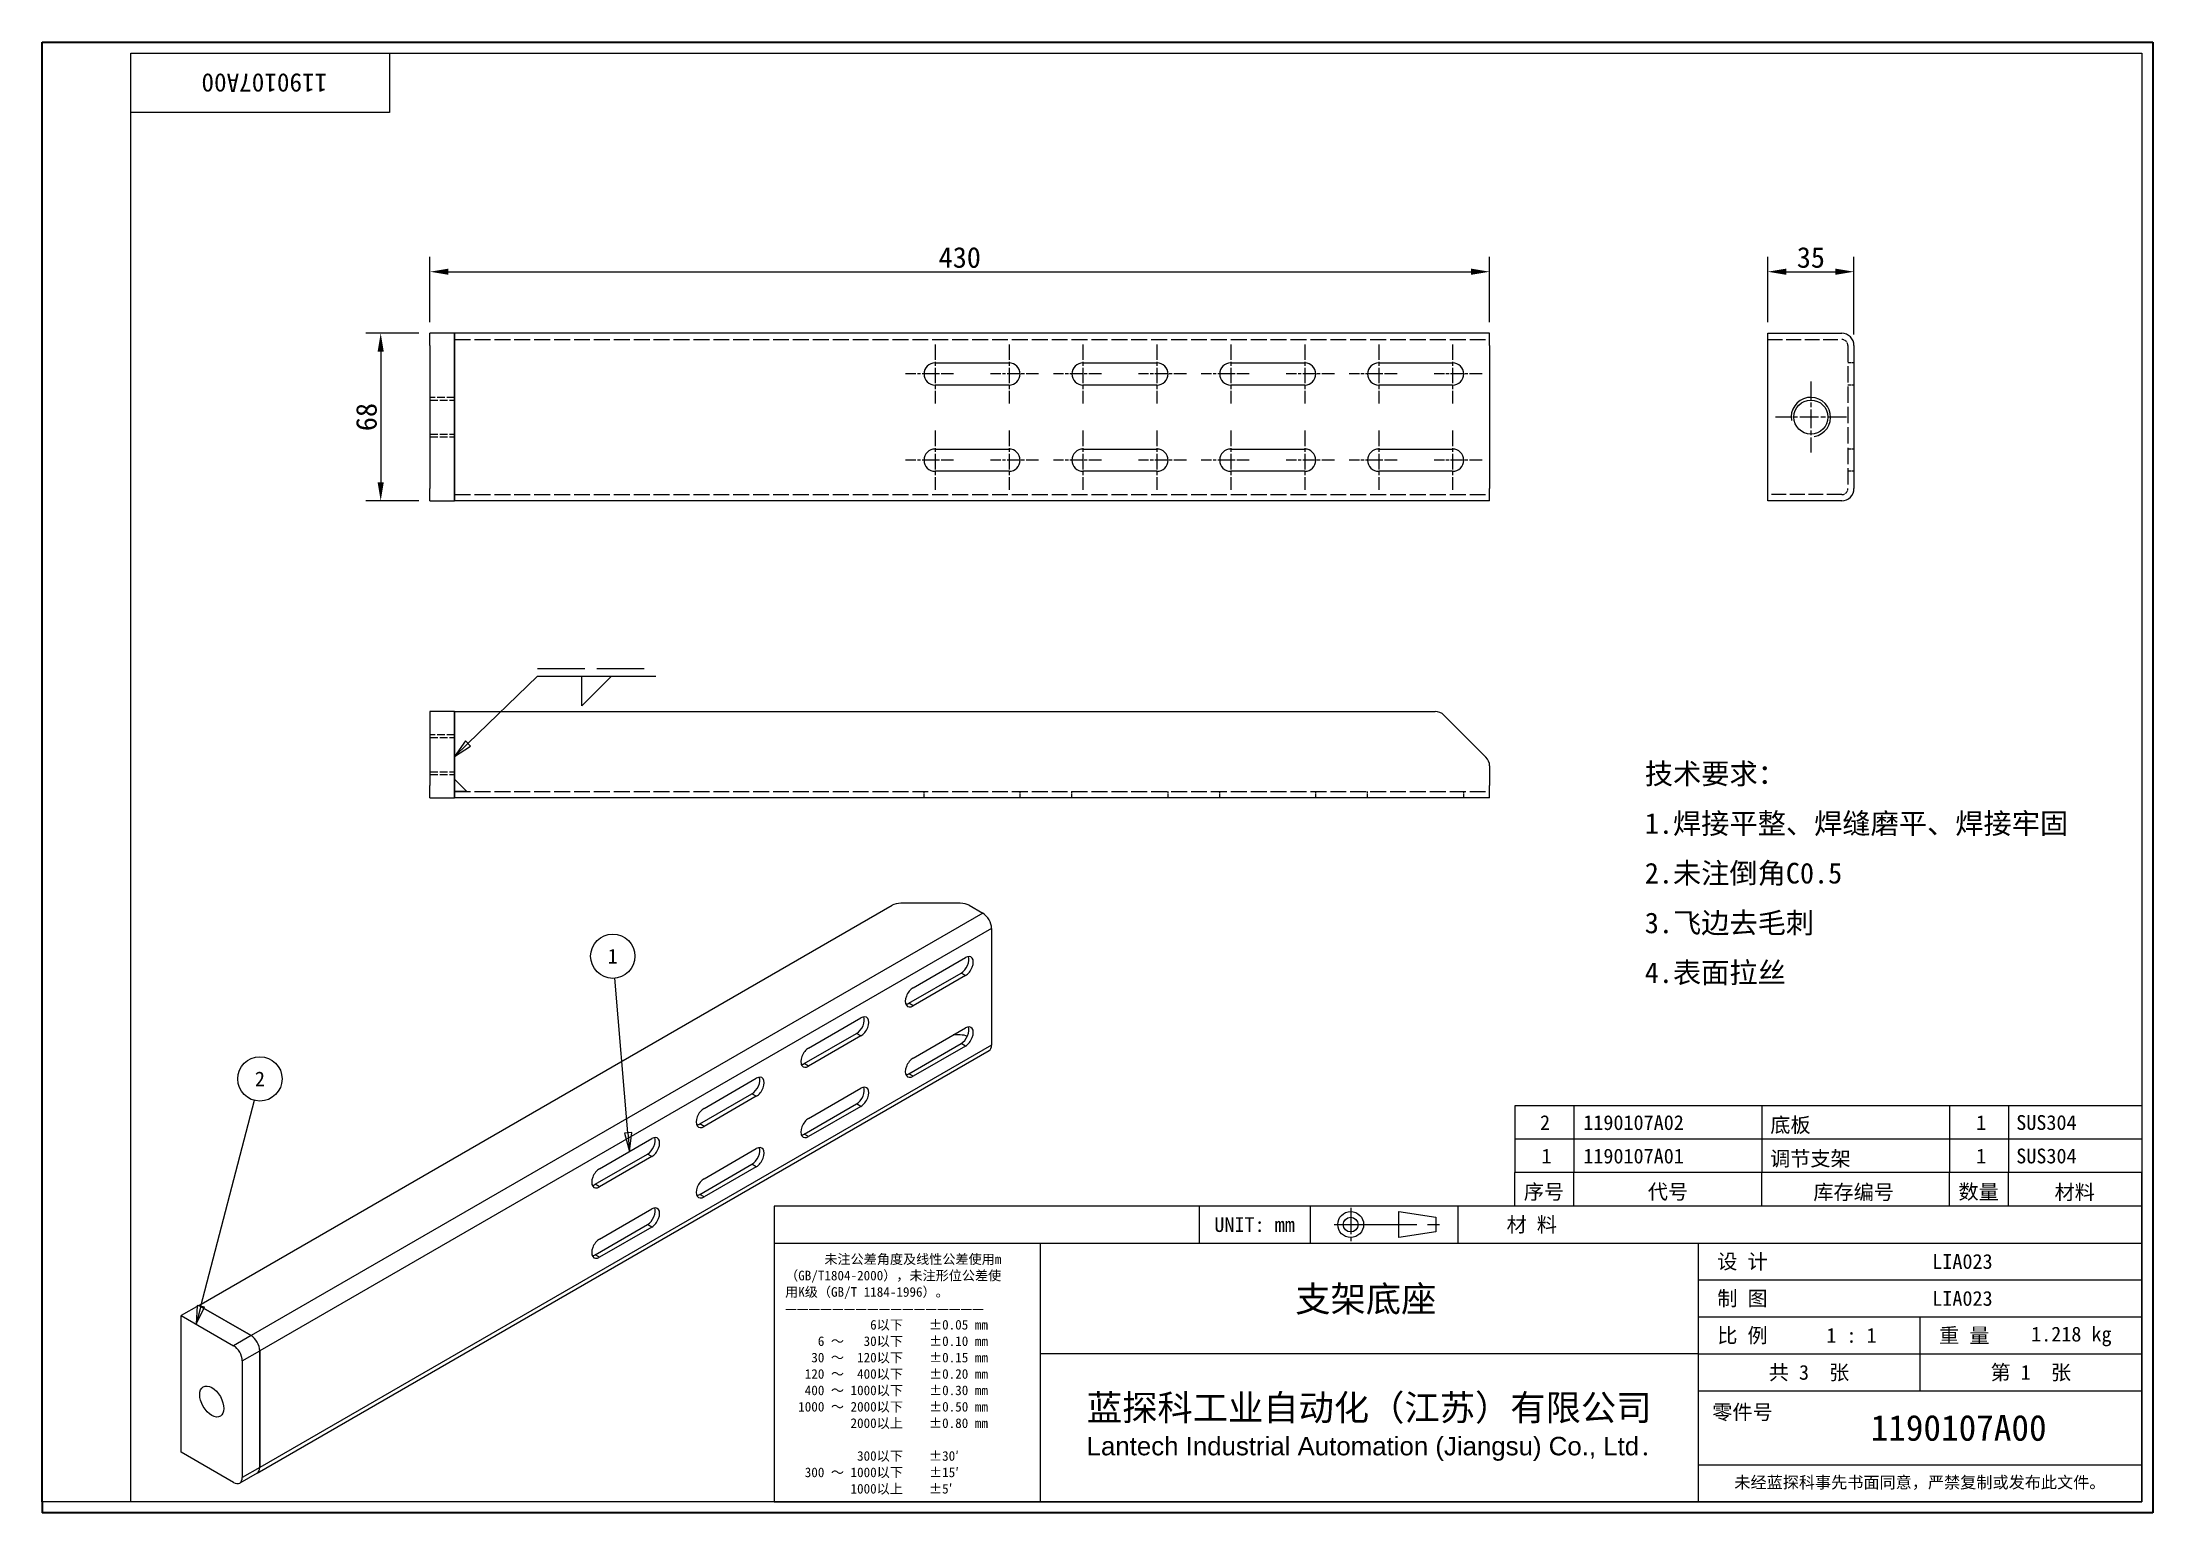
# Model space of a CAD drawing. Header units: millimetres. Extents: x 18 to 875, y 16 to 614.
import ezdxf
from ezdxf.enums import TextEntityAlignment as Align

# ---------------------------------------------------------------- set-up
doc = ezdxf.new("R2010")
doc.units = ezdxf.units.MM
doc.header["$LTSCALE"] = 3
doc.linetypes.add('CHAIN', pattern=[0.3543, 0.2362, -0.0295, 0.0591, -0.0295])
doc.linetypes.add('DASHED', pattern=[0.2067, 0.1654, -0.0413])
for name, color, linetype, lineweight in [('1', 7, 'Continuous', 18), ('可见 (ISO)', 7, 'Continuous', 25), ('可见窄的 (ISO)', 7, 'Continuous', 18), ('图框 (ISO)', 7, 'Continuous', 35), ('标题 (ISO)', 7, 'Continuous', 25)]:
    doc.layers.add(name, color=color, linetype=linetype, lineweight=lineweight)
for name, color, linetype, lineweight, true_color in [('中心标记 (ISO)', 1, 'CHAIN', 18, 0xff0000), ('尺寸 (ISO)', 7, 'Continuous', 18, 0x008000), ('符号 (ISO)', 7, 'Continuous', 18, 0x008000), ('隐藏 (ISO)', 5, 'DASHED', 18, 0x0000ff)]:
    doc.layers.add(name, color=color, linetype=linetype, lineweight=lineweight, true_color=true_color)
doc.styles.add('文本样式164', font='SimSun.ttf')
doc.styles.add('文本样式165', font='SimSun.ttf')
doc.styles.add('文本样式74', font='SimSun.ttf')
doc.styles.add('最新国标', font='simfang.ttf')
doc.styles.add('注释文本 (ISO)', font='simfang.ttf')
doc.dimstyles.new('默认 (GB)', dxfattribs={"dimscale": 3, "dimtxt": 2.8, "dimasz": 2.5, "dimexe": 2, "dimexo": 1.5, "dimgap": 0.5, "dimtad": 1, "dimtoh": 1, "dimdsep": 46, "dimtxsty": '最新国标', "dimcen": 0.09, "dimdle": 10, "dimclrd": 256, "dimclre": 256, "dimclrt": 256, "dimazin": 2, "dimtfac": 0.535714, "dimtdec": 3, "dimtmove": 0, "dimatfit": 3, "dimfxl": 0, "dimtolj": 1, "dimlwd": -1, "dimlwe": -1, "dimarcsym": 0})

# ---------------------------------------------------------------- blocks, each defined once
blk = doc.blocks.new('图框 最新国标')
at = {"layer": '图框 (ISO)'}
for p, q in [((6, 7), (6, 204.5)), ((6, 204.5), (291.5, 204.5)), ((291.5, 204.5), (291.5, 5.5)), ((6, 7), (6, 5.5)), ((6, 7), (6, 5.5)), ((291.5, 5.5), (6, 5.5))]:
    blk.add_line(p, q, dxfattribs=at)
at = {"layer": '图框 (ISO)', "color": 7, "linetype": 'Continuous', "lineweight": 25}
for p, q in [((18, 203), (290, 203)), ((18, 7), (18, 203)), ((18, 203), (290, 203)), ((53, 203), (53, 195)), ((290, 203), (290, 7)), ((290, 203), (290, 7)), ((53, 195), (18, 195)), ((290, 7), (6, 7)), ((290, 7), (18, 7))]:
    blk.add_line(p, q, dxfattribs=at)
at = {"layer": '图框 (ISO)', "style": '文本样式74'}
blk.add_attdef('零件代号_001', (44.55, 200.25), '', height=2.5, rotation=180, dxfattribs=at)
blk = doc.blocks.new('标题栏 最新国标')
at = {"layer": '标题 (ISO)'}
for p, q in [((381.98, -183.84), (196.98, -183.84)), ((196.98, -183.84), (196.98, -223.84)), ((254.48, -183.84), (254.48, -188.84)), ((269.48, -183.84), (269.48, -188.84)), ((281.48, -188.09), (281.48, -184.59)), ((281.48, -184.59), (286.48, -185.34)), ((286.48, -185.34), (286.48, -187.34)), ((289.48, -183.84), (289.48, -188.84)), ((381.98, -223.84), (381.98, -183.84)), ((383.48, -183.84), (383.48, -225.34)), ((286.48, -187.34), (281.48, -188.09)), ((196.98, -188.84), (381.98, -188.84)), ((232.98, -188.84), (232.98, -223.84)), ((321.98, -188.84), (321.98, -223.84)), ((321.98, -193.84), (381.98, -193.84)), ((321.98, -198.84), (381.98, -198.84)), ((351.98, -198.84), (351.98, -208.84)), ((321.98, -203.84), (232.98, -203.84)), ((321.98, -203.84), (381.98, -203.84)), ((321.98, -208.84), (381.98, -208.84)), ((321.98, -218.84), (381.98, -218.84)), ((196.98, -223.84), (381.98, -223.84)), ((383.48, -225.34), (196.98, -225.34))]:
    blk.add_line(p, q, dxfattribs=at)
at = {"layer": '标题 (ISO)', "linetype": 'CHAIN', "ltscale": 5.000333}
blk.add_line((274.98, -184.09), (274.98, -188.59), dxfattribs=at)
at = {"layer": '标题 (ISO)', "linetype": 'CHAIN', "ltscale": 15.834605}
blk.add_line((272.73, -186.34), (286.98, -186.34), dxfattribs=at)
at = {"layer": '标题 (ISO)'}
for radius in [1.75, 1]:
    blk.add_circle((274.98, -186.34), radius, dxfattribs=at)
at = {"layer": '1', "style": '文本样式164'}
for s, p in [('UNIT: mm', (261.98, -186.34)), ('材 料', (299.48, -186.34)), ('设 计', (327.98, -191.34)), ('制 图', (327.98, -196.34)), ('比 例', (327.98, -201.34)), ('重 量', (357.98, -201.34)), ('共 3  张', (336.98, -206.34)), ('第 1  张', (366.98, -206.34))]:
    blk.add_text(s, height=2, dxfattribs=at).set_placement(p, align=Align.MIDDLE_CENTER)
at = {"layer": '标题 (ISO)', "style": '注释文本 (ISO)'}
for s, insert, char_height, attachment_point, line_spacing_factor in [('\\fSimSun|b0|i0;{\\H1.3000;      未注公差角度及线性公差使用m\\P}\\fSimSun|b0|i0;{\\H1.3000;（GB/T1804-2000），未注形位公差使\\P}\\fSimSun|b0|i0;{\\H1.3000;用K级（GB/T 1184-1996）。\\P}\\fSimSun|b0|i0;{\\H1.3000;—————————————————\\P}\\fSimSun|b0|i0;{\\H1.3000;             6以下    ±0.05 mm\\P}\\fSimSun|b0|i0;{\\H1.3000;     6 ～   30以下    ±0.10 mm\\P}\\fSimSun|b0|i0;{\\H1.3000;    30 ～  120以下    ±0.15 mm\\P}\\fSimSun|b0|i0;{\\H1.3000;   120 ～  400以下    ±0.20 mm\\P}\\fSimSun|b0|i0;{\\H1.3000;   400 ～ 1000以下    ±0.30 mm\\P}\\fSimSun|b0|i0;{\\H1.3000;  1000 ～ 2000以下    ±0.50 mm\\P}\\fSimSun|b0|i0;{\\H1.3000;          2000以上    ±0.80 mm\\P}\\fSimSun|b0|i0;{\\H1.3000;\\P}\\fSimSun|b0|i0;{\\H1.3000;           300以下    ±30′\\P}\\fSimSun|b0|i0;{\\H1.3000;   300 ～ 1000以下    ±15′\\P}\\fSimSun|b0|i0;{\\H1.3000;          1000以上    ±5′}', (198.48, -206.63), 1.3, 4, 1.023913), ('{\\fMicrosoft YaHei|b0|i0|c134|p34;\\H1.75x;蓝探科工业自动化（江苏）有限公司\\P\\fArial|b0|i0|c0|p34;\\H0.71429x;Lantech Industrial Automation (Jiangsu) Co., Ltd\\fFangSong|b0|i0|c134|p49;.\\H1.15195x; }', (277.48, -213.84), 2, 5, 0.978695)]:
    blk.add_mtext(s, dxfattribs=dict(at, insert=insert, char_height=char_height, attachment_point=attachment_point, line_spacing_factor=line_spacing_factor))
at = {"layer": '标题 (ISO)', "attachment_point": 5, "style": '注释文本 (ISO)'}
for s, insert, char_height in [('\\fFangSong|b0|i0;零件号', (327.98, -211.84), 2), ('\\fSimSun|b0|i0;{\\H1.6000;未经蓝探科事先书面同意，严禁复制或发布此文件。}', (351.98, -221.34), 1.6)]:
    blk.add_mtext(s, dxfattribs=dict(at, insert=insert, char_height=char_height))
at = {"layer": '标题 (ISO)', "style": '注释文本 (ISO)'}
blk.add_attdef('材料', text='', height=2, dxfattribs=at).set_placement((324.48, -186.34), align=Align.MIDDLE_CENTER)
at = {"layer": '标题 (ISO)'}
for tag, p, height, style in [('设计人_001', (353.65, -192.33), 2, '注释文本 (ISO)'), ('库存编号_001', (267.48, -198.15), 3.5, '文本样式165'), ('设计人_001', (353.65, -197.33), 2, '注释文本 (ISO)'), ('视图比例_001', (339.32, -202.33), 2, '注释文本 (ISO)'), ('质量\\P3;_001', (367.02, -202.16), 2, '注释文本 (ISO)'), ('零件代号_001', (345.31, -215.59), 3.5, '文本样式165')]:
    blk.add_attdef(tag, p, '', height=height, dxfattribs=dict(at, style=style))
blk = doc.blocks.new('*D5')
at = {"layer": 'Defpoints', "color": 0, "transparency": 16777216}
for p in [(605.36, 520.32), (175.36, 495.32), (605.36, 495.32)]:
    blk.add_point(p, dxfattribs=at)
at = {"layer": '尺寸 (ISO)', "color": 116, "true_color": 0x00803f, "transparency": 16777216}
for p, q in [((175.36, 499.82), (175.36, 526.32)), ((605.36, 499.82), (605.36, 526.32)), ((182.86, 520.32), (597.86, 520.32))]:
    blk.add_line(p, q, dxfattribs=at)
for points in [[(182.86, 521.57), (182.86, 519.07), (175.36, 520.32)], [(597.86, 521.57), (597.86, 519.07), (605.36, 520.32)]]:
    blk.add_solid(points, dxfattribs=at)
at = {"layer": '尺寸 (ISO)', "transparency": 16777216, "insert": (390.36, 526.07), "char_height": 8.4, "attachment_point": 5, "style": '最新国标'}
blk.add_mtext('\\A1;430', dxfattribs=at)
blk = doc.blocks.new('*D6')
at = {"layer": 'Defpoints', "color": 0, "transparency": 16777216}
for p in [(753.24, 520.32), (718.24, 495.32), (753.24, 490.32)]:
    blk.add_point(p, dxfattribs=at)
at = {"layer": '尺寸 (ISO)', "color": 116, "true_color": 0x00803f, "transparency": 16777216}
for p, q in [((718.24, 499.82), (718.24, 526.32)), ((753.24, 494.82), (753.24, 526.32)), ((725.74, 520.32), (745.74, 520.32))]:
    blk.add_line(p, q, dxfattribs=at)
for points in [[(725.74, 521.57), (725.74, 519.07), (718.24, 520.32)], [(745.74, 521.57), (745.74, 519.07), (753.24, 520.32)]]:
    blk.add_solid(points, dxfattribs=at)
at = {"layer": '尺寸 (ISO)', "transparency": 16777216, "insert": (735.74, 526.07), "char_height": 8.4, "attachment_point": 5, "style": '最新国标'}
blk.add_mtext('\\A1;35', dxfattribs=at)
blk = doc.blocks.new('*D7')
at = {"layer": 'Defpoints', "color": 0, "transparency": 16777216}
for p in [(175.36, 495.32), (155.36, 427.32), (175.36, 427.32)]:
    blk.add_point(p, dxfattribs=at)
at = {"layer": '尺寸 (ISO)', "color": 116, "true_color": 0x00803f, "transparency": 16777216}
for p, q in [((170.86, 495.32), (149.36, 495.32)), ((155.36, 487.82), (155.36, 434.82)), ((170.86, 427.32), (149.36, 427.32))]:
    blk.add_line(p, q, dxfattribs=at)
for points in [[(154.11, 487.82), (156.61, 487.82), (155.36, 495.32)], [(154.11, 434.82), (156.61, 434.82), (155.36, 427.32)]]:
    blk.add_solid(points, dxfattribs=at)
at = {"layer": '尺寸 (ISO)', "transparency": 16777216, "insert": (149.61, 461.32), "char_height": 8.4, "attachment_point": 5, "rotation": 90, "style": '最新国标'}
blk.add_mtext('\\A1;68', dxfattribs=at)
blk = doc.blocks.new('明细栏')
at = {"layer": '符号 (ISO)'}
for p, q in [((290, 60.58), (205.2, 60.58)), ((205.2, 60.58), (205.2, 51.53)), ((213.2, 60.58), (213.2, 51.53)), ((238.6, 60.58), (238.6, 51.53)), ((264, 60.58), (264, 51.53)), ((272, 60.58), (272, 51.53)), ((290, 60.58), (290, 51.53)), ((290, 56.05), (205.2, 56.05)), ((290, 51.53), (205.2, 51.53)), ((205.2, 47), (205.2, 51.53)), ((213.2, 47), (213.2, 51.53)), ((238.6, 47), (238.6, 51.53)), ((264, 47), (264, 51.53)), ((272, 47), (272, 51.53)), ((290, 47), (290, 51.53)), ((290, 47), (205.2, 47))]:
    blk.add_line(p, q, dxfattribs=at)
at = {"layer": '符号 (ISO)', "char_height": 2, "attachment_point": 7, "style": '注释文本 (ISO)'}
for s, insert in [('2', (208.61, 57.3)), ('1190107A02', (214.46, 57.27)), ('底板', (239.76, 56.75)), ('1', (267.61, 57.3)), ('SUS304', (273.03, 57.28)), ('1', (208.81, 52.77)), ('1190107A01', (214.46, 52.74)), ('调节支架', (239.72, 52.21)), ('1', (267.61, 52.77)), ('SUS304', (273.03, 52.75)), ('序号', (206.42, 47.71)), ('代号', (223.19, 47.73)), ('库存编号', (245.58, 47.66)), ('数量', (265.21, 47.72)), ('材料', (278.21, 47.68))]:
    blk.add_mtext(s, dxfattribs=dict(at, insert=insert))
blk = doc.blocks.new('焊接符号标识符1')
at = {"layer": '符号 (ISO)'}
for p, q in [((63.58, 109.58), (73.01, 118.71)), ((73.01, 118.71), (89.01, 118.71)), ((79.01, 118.71), (83.01, 118.71)), ((83.01, 118.71), (79.01, 114.71)), ((79.01, 114.71), (79.01, 118.71)), ((61.79, 112.84), (61.79, 103.92)), ((63.24, 109.94), (61.79, 107.84)), ((63.58, 109.58), (61.79, 107.84)), ((61.79, 107.84), (63.93, 109.22)), ((63.93, 109.22), (63.24, 109.94))]:
    blk.add_line(p, q, dxfattribs=at)
at = {"layer": '符号 (ISO)', "linetype": 'DASHED', "ltscale": 12.901145}
blk.add_line((73.01, 119.76), (89.01, 119.76), dxfattribs=at)
at = {"layer": '符号 (ISO)', "flags": 128}
blk.add_lwpolyline([(63.24, 109.94), (61.79, 107.84), (63.93, 109.22), (63.24, 109.94)], dxfattribs=at)
at = {"layer": '符号 (ISO)'}
blk.add_solid([(63.24, 109.94), (61.79, 107.84), (63.93, 109.22), (63.24, 109.94)], dxfattribs=at)
blk = doc.blocks.new('引出序号1')
at = {"layer": '符号 (ISO)'}
for p, q in [((85.24, 56.9), (83.44, 77.84)), ((85.74, 56.94), (84.75, 56.86)), ((84.75, 56.86), (85.46, 54.41)), ((85.24, 56.9), (85.46, 54.41)), ((85.46, 54.41), (85.74, 56.94))]:
    blk.add_line(p, q, dxfattribs=at)
at = {"layer": '符号 (ISO)', "flags": 128}
blk.add_lwpolyline([(84.75, 56.86), (85.46, 54.41), (85.74, 56.94), (84.75, 56.86)], dxfattribs=at)
at = {"layer": '符号 (ISO)'}
blk.add_circle((83.18, 80.82), 3, dxfattribs=at)
blk.add_solid([(84.75, 56.86), (85.46, 54.41), (85.74, 56.94), (84.75, 56.86)], dxfattribs=at)
at = {"layer": '符号 (ISO)', "insert": (83.18, 80.82), "char_height": 2, "attachment_point": 5, "style": '注释文本 (ISO)'}
blk.add_mtext('1', dxfattribs=at)
blk = doc.blocks.new('引出序号2')
at = {"layer": '符号 (ISO)'}
for p, q in [((27.46, 33.45), (34.7, 61.32)), ((26.98, 33.57), (26.83, 31.03)), ((27.46, 33.45), (26.83, 31.03)), ((26.83, 31.03), (27.95, 33.32)), ((27.95, 33.32), (26.98, 33.57))]:
    blk.add_line(p, q, dxfattribs=at)
at = {"layer": '符号 (ISO)', "flags": 128}
blk.add_lwpolyline([(26.98, 33.57), (26.83, 31.03), (27.95, 33.32), (26.98, 33.57)], dxfattribs=at)
at = {"layer": '符号 (ISO)'}
blk.add_circle((35.45, 64.21), 3, dxfattribs=at)
blk.add_solid([(26.98, 33.57), (26.83, 31.03), (27.95, 33.32), (26.98, 33.57)], dxfattribs=at)
at = {"layer": '符号 (ISO)', "insert": (35.45, 64.21), "char_height": 2, "attachment_point": 5, "style": '注释文本 (ISO)'}
blk.add_mtext('2', dxfattribs=at)
blk = doc.blocks.new('末端处理方式1')
at = {"layer": '符号 (ISO)'}
for p, q in [((61.79, 103.09), (61.79, 104.76)), ((61.79, 104.76), (63.45, 103.09)), ((63.45, 103.09), (61.79, 103.09))]:
    blk.add_line(p, q, dxfattribs=at)
at = {"layer": '符号 (ISO)', "flags": 128}
blk.add_lwpolyline([(61.79, 103.09), (63.45, 103.09), (61.79, 104.76), (61.79, 103.09)], dxfattribs=at)
at = {"layer": '符号 (ISO)'}
blk.add_solid([(61.79, 103.09), (63.45, 103.09), (61.79, 104.76), (61.79, 103.09)], dxfattribs=at)

msp = doc.modelspace()

# ---------------------------------------------------------------- linework, layer by layer
at = {"layer": '中心标记 (ISO)', "ltscale": 8.88956}
for p, q in [((380.361, 490.819), (380.361, 466.819)), ((410.361, 490.819), (410.361, 466.819)), ((440.361, 490.819), (440.361, 466.819)), ((470.361, 490.819), (470.361, 466.819)), ((500.361, 490.819), (500.361, 466.819)), ((530.361, 490.819), (530.361, 466.819)), ((560.361, 490.819), (560.361, 466.819)), ((590.361, 490.819), (590.361, 466.819)), ((380.361, 455.819), (380.361, 431.819)), ((410.361, 455.819), (410.361, 431.819)), ((440.361, 455.819), (440.361, 431.819)), ((470.361, 455.819), (470.361, 431.819)), ((500.361, 455.819), (500.361, 431.819)), ((530.361, 455.819), (530.361, 431.819)), ((560.361, 455.819), (560.361, 431.819)), ((590.361, 455.819), (590.361, 431.819))]:
    msp.add_line(p, q, dxfattribs=at)
at = {"layer": '中心标记 (ISO)', "ltscale": 7.222748}
for p, q in [((387.861, 478.819), (368.361, 478.819)), ((422.361, 478.819), (402.861, 478.819)), ((447.861, 478.819), (428.361, 478.819)), ((482.361, 478.819), (462.861, 478.819)), ((507.861, 478.819), (488.361, 478.819)), ((542.361, 478.819), (522.861, 478.819)), ((567.861, 478.819), (548.361, 478.819)), ((602.361, 478.819), (582.861, 478.819)), ((387.861, 443.819), (368.361, 443.819)), ((422.361, 443.819), (402.861, 443.819)), ((447.861, 443.819), (428.361, 443.819)), ((482.361, 443.819), (462.861, 443.819)), ((507.861, 443.819), (488.361, 443.819)), ((542.361, 443.819), (522.861, 443.819)), ((567.861, 443.819), (548.361, 443.819)), ((602.361, 443.819), (582.861, 443.819))]:
    msp.add_line(p, q, dxfattribs=at)
at = {"layer": '中心标记 (ISO)', "ltscale": 10.680455}
for p, q in [((735.744, 475.736), (735.744, 446.901)), ((750.162, 461.319), (721.327, 461.319))]:
    msp.add_line(p, q, dxfattribs=at)
at = {"layer": '可见 (ISO)'}
for p, q in [((175.361, 490.319), (175.361, 495.319)), ((185.361, 495.319), (175.361, 495.319)), ((175.361, 490.319), (175.361, 432.319)), ((605.361, 495.319), (185.361, 495.319)), ((185.361, 490.319), (185.361, 495.319)), ((185.361, 495.319), (185.361, 490.319)), ((185.361, 490.319), (185.361, 432.319)), ((185.361, 432.319), (185.361, 490.319)), ((605.361, 490.319), (605.361, 495.319)), ((605.361, 490.319), (605.361, 432.319)), ((718.244, 427.319), (718.244, 495.319)), ((718.244, 495.319), (748.244, 495.319)), ((753.244, 490.319), (753.244, 432.319)), ((380.361, 483.319), (410.361, 483.319)), ((440.361, 483.319), (470.361, 483.319)), ((500.361, 483.319), (530.361, 483.319)), ((560.361, 483.319), (590.361, 483.319)), ((410.361, 474.319), (380.361, 474.319)), ((470.361, 474.319), (440.361, 474.319)), ((530.361, 474.319), (500.361, 474.319)), ((590.361, 474.319), (560.361, 474.319)), ((380.361, 448.319), (410.361, 448.319)), ((440.361, 448.319), (470.361, 448.319)), ((500.361, 448.319), (530.361, 448.319)), ((560.361, 448.319), (590.361, 448.319)), ((410.361, 439.319), (380.361, 439.319)), ((470.361, 439.319), (440.361, 439.319)), ((530.361, 439.319), (500.361, 439.319)), ((590.361, 439.319), (560.361, 439.319)), ((175.361, 427.319), (175.361, 432.319)), ((185.361, 427.319), (185.361, 432.319)), ((185.361, 432.319), (185.361, 427.319)), ((605.361, 427.319), (605.361, 432.319)), ((175.361, 427.319), (185.361, 427.319)), ((605.361, 427.319), (185.361, 427.319)), ((748.244, 427.319), (718.244, 427.319)), ((185.361, 341.771), (175.361, 341.771)), ((175.361, 341.771), (175.361, 311.771)), ((185.361, 341.771), (583.29, 341.771)), ((185.361, 341.771), (185.361, 311.771)), ((185.361, 311.771), (185.361, 341.771)), ((603.897, 323.235), (586.826, 340.306)), ((605.361, 319.7), (605.361, 311.771)), ((175.361, 306.771), (175.361, 311.771)), ((185.361, 306.771), (185.361, 311.771)), ((185.361, 311.771), (185.361, 306.771)), ((605.361, 306.771), (605.361, 311.771)), ((175.361, 306.771), (185.361, 306.771)), ((605.361, 306.771), (185.361, 306.771)), ((81.525, 100.659), (362.903, 263.113)), ((390.581, 263.958), (366.439, 263.958)), ((394.117, 263.113), (399.723, 259.876)), ((403.259, 253.752), (403.259, 206.395)), ((371.439, 229.666), (392.652, 241.913)), ((369.671, 223.338), (390.884, 235.585)), ((392.652, 234.565), (371.439, 222.317)), ((329.012, 205.171), (350.226, 217.418)), ((327.245, 198.843), (348.458, 211.09)), ((350.226, 210.07), (329.012, 197.822)), ((369.671, 194.76), (390.884, 207.008)), ((371.439, 201.088), (392.652, 213.336)), ((392.652, 205.987), (371.439, 193.74)), ((390.581, 210.478), (387.702, 210.478)), ((105.238, 32.642), (402.223, 204.107)), ((286.586, 180.676), (307.799, 192.923)), ((329.012, 176.593), (350.226, 188.841)), ((284.818, 174.348), (306.031, 186.595)), ((307.799, 185.575), (286.586, 173.327)), ((327.245, 170.265), (348.458, 182.513)), ((350.226, 181.492), (329.012, 169.245)), ((244.16, 156.181), (265.373, 168.428)), ((286.586, 152.098), (307.799, 164.346)), ((242.392, 149.853), (263.605, 162.1)), ((265.373, 161.08), (244.16, 148.832)), ((284.818, 145.771), (306.031, 158.018)), ((307.799, 156.997), (286.586, 144.75)), ((244.16, 127.603), (265.373, 139.851)), ((242.392, 121.276), (263.605, 133.523)), ((265.373, 132.502), (244.16, 120.255)), ((81.525, 100.659), (74.454, 96.577)), ((74.454, 41.055), (74.454, 96.577)), ((74.454, 96.577), (95.667, 84.329)), ((81.525, 100.659), (102.738, 88.412)), ((102.738, 88.412), (81.525, 100.659)), ((99.203, 78.205), (99.203, 30.849)), ((106.274, 82.288), (106.274, 34.931)), ((106.274, 34.931), (106.274, 82.288)), ((95.667, 28.807), (74.454, 41.055)), ((105.238, 32.642), (98.167, 28.56))]:
    msp.add_line(p, q, dxfattribs=at)
msp.add_circle((735.744, 461.319), 6.918, dxfattribs=at)
for centre, radius, start, end in [((748.244, 490.319), 5, 0, 90), ((380.361, 478.819), 4.5, 90, 270), ((410.361, 478.819), 4.5, 270, 90), ((440.361, 478.819), 4.5, 90, 270), ((470.361, 478.819), 4.5, 270, 90), ((500.361, 478.819), 4.5, 90, 270), ((530.361, 478.819), 4.5, 270, 90), ((560.361, 478.819), 4.5, 90, 270), ((590.361, 478.819), 4.5, 270, 90), ((380.361, 443.819), 4.5, 90, 270), ((410.361, 443.819), 4.5, 270, 90), ((440.361, 443.819), 4.5, 90, 270), ((470.361, 443.819), 4.5, 270, 90), ((500.361, 443.819), 4.5, 90, 270), ((530.361, 443.819), 4.5, 270, 90), ((560.361, 443.819), 4.5, 90, 270), ((590.361, 443.819), 4.5, 270, 90), ((748.244, 432.319), 5, 270, 0), ((583.29, 336.771), 5, 45, 90), ((600.361, 319.7), 5, 0, 45)]:
    msp.add_arc(centre, radius, start, end, dxfattribs=at)
for centre, major_axis, start_param, end_param in [((366.439, 261.072), (5, 0), 1.5707963, 2.3561945), ((390.581, 261.072), (5, 0), 0.7853982, 1.5707963), ((399.723, 255.793), (2.5, -4.33), 0.7853982, 2.3561945), ((390.884, 239.259), (2.25, 3.897), 3.9269908, 5.8794706), ((392.652, 238.239), (2.25, 3.897), 3.9269908, 7.0685835), ((371.439, 225.991), (-2.25, -3.897), 3.9269908, 7.0685835), ((369.671, 227.012), (2.25, 3.897), 3.5453073, 3.9269908), ((348.458, 214.764), (2.25, 3.897), 3.9269908, 5.8794706), ((350.226, 213.744), (2.25, 3.897), 3.9269908, 7.0685835), ((392.652, 209.661), (2.25, 3.897), 3.9269908, 7.0685835), ((390.581, 207.591), (5, 0), 0.9629887, 1.5707963), ((390.884, 210.682), (2.25, 3.897), 3.9269908, 5.8794706), ((399.723, 208.437), (2.5, -4.33), 0, 0.7853982), ((329.012, 201.496), (-2.25, -3.897), 3.9269908, 7.0685835), ((327.245, 202.517), (2.25, 3.897), 3.5453073, 3.9269908), ((371.439, 197.414), (-2.25, -3.897), 3.9269908, 7.0685835), ((306.031, 190.27), (2.25, 3.897), 3.9269908, 5.8794706), ((307.799, 189.249), (2.25, 3.897), 3.9269908, 7.0685835), ((348.458, 186.187), (2.25, 3.897), 3.9269908, 5.8794706), ((350.226, 185.166), (2.25, 3.897), 3.9269908, 7.0685835), ((369.671, 198.435), (2.25, 3.897), 3.5453073, 3.9269908), ((286.586, 177.002), (-2.25, -3.897), 3.9269908, 7.0685835), ((284.818, 178.022), (2.25, 3.897), 3.5453073, 3.9269908), ((329.012, 172.919), (-2.25, -3.897), 3.9269908, 7.0685835), ((263.605, 165.775), (2.25, 3.897), 3.9269908, 5.8794706), ((265.373, 164.754), (2.25, 3.897), 3.9269908, 7.0685835), ((306.031, 161.692), (2.25, 3.897), 3.9269908, 5.8794706), ((307.799, 160.672), (2.25, 3.897), 3.9269908, 7.0685835), ((327.245, 173.94), (2.25, 3.897), 3.5453073, 3.9269908), ((244.16, 152.507), (-2.25, -3.897), 3.9269908, 7.0685835), ((242.392, 153.527), (2.25, 3.897), 3.5453073, 3.9269908), ((286.586, 148.424), (-2.25, -3.897), 3.9269908, 7.0685835), ((284.818, 149.445), (2.25, 3.897), 3.5453073, 3.9269908), ((263.605, 137.197), (2.25, 3.897), 3.9269908, 5.8794706), ((265.373, 136.177), (2.25, 3.897), 3.9269908, 7.0685835), ((244.16, 123.929), (-2.25, -3.897), 3.9269908, 7.0685835), ((242.392, 124.95), (2.25, 3.897), 3.5453073, 3.9269908), ((102.738, 84.329), (2.5, -4.33), 0.7853982, 2.3561945), ((102.738, 84.329), (-2.5, 4.33), 3.9269908, 5.4977871), ((95.667, 80.247), (2.5, -4.33), 0.7853982, 2.3561945), ((102.738, 36.972), (2.5, -4.33), 0, 0.7853982), ((102.738, 36.972), (2.5, -4.33), 0, 0.7853982), ((95.667, 32.89), (2.5, -4.33), 5.4977871, 7.0685835)]:
    msp.add_ellipse(centre, major_axis=major_axis, ratio=0.5773503, start_param=start_param, end_param=end_param, dxfattribs=at)
msp.add_ellipse((86.828, 61.671), major_axis=(-3.459, 5.991), ratio=0.5773503, dxfattribs=at)
at = {"layer": '可见窄的 (ISO)'}
for p, q in [((399.723, 259.876), (102.738, 88.412)), ((403.259, 253.752), (106.274, 82.288)), ((392.652, 234.565), (390.884, 235.585)), ((371.439, 222.317), (369.671, 223.338)), ((403.259, 206.395), (106.274, 34.931)), ((350.226, 210.07), (348.458, 211.09)), ((392.652, 205.987), (390.884, 207.008)), ((329.012, 197.822), (327.245, 198.843)), ((371.439, 193.74), (369.671, 194.76)), ((307.799, 185.575), (306.031, 186.595)), ((350.226, 181.492), (348.458, 182.513)), ((286.586, 173.327), (284.818, 174.348)), ((329.012, 169.245), (327.245, 170.265)), ((265.373, 161.08), (263.605, 162.1)), ((307.799, 156.997), (306.031, 158.018)), ((244.16, 148.832), (242.392, 149.853)), ((286.586, 144.75), (284.818, 145.771)), ((265.373, 132.502), (263.605, 133.523)), ((244.16, 120.255), (242.392, 121.276)), ((102.738, 88.412), (95.667, 84.329)), ((99.203, 78.205), (106.274, 82.288)), ((106.274, 34.931), (99.203, 30.849))]:
    msp.add_line(p, q, dxfattribs=at)
msp.add_arc((735.744, 461.319), 8, 280, 190, dxfattribs=at)
at = {"layer": '隐藏 (ISO)', "ltscale": 13.025194}
for p, q in [((185.361, 492.819), (605.361, 492.819)), ((185.361, 429.819), (605.361, 429.819)), ((185.361, 309.271), (605.361, 309.271))]:
    msp.add_line(p, q, dxfattribs=at)
at = {"layer": '隐藏 (ISO)', "ltscale": 12.094824}
for p, q in [((718.244, 492.819), (748.244, 492.819)), ((748.244, 429.819), (718.244, 429.819))]:
    msp.add_line(p, q, dxfattribs=at)
at = {"layer": '隐藏 (ISO)', "ltscale": 13.3619}
msp.add_line((750.744, 490.319), (750.744, 432.319), dxfattribs=at)
at = {"layer": '隐藏 (ISO)', "ltscale": 1.587147}
for p, q in [((753.244, 483.319), (750.744, 483.319)), ((753.244, 474.319), (750.744, 474.319)), ((753.244, 448.319), (750.744, 448.319)), ((753.244, 439.319), (750.744, 439.319)), ((375.861, 306.771), (375.861, 309.271)), ((414.861, 306.771), (414.861, 309.271)), ((435.861, 306.771), (435.861, 309.271)), ((474.861, 306.771), (474.861, 309.271)), ((495.861, 306.771), (495.861, 309.271)), ((534.861, 306.771), (534.861, 309.271)), ((555.861, 306.771), (555.861, 309.271)), ((594.861, 306.771), (594.861, 309.271))]:
    msp.add_line(p, q, dxfattribs=at)
at = {"layer": '隐藏 (ISO)', "ltscale": 6.348889}
for p, q in [((185.361, 469.319), (175.361, 469.319)), ((175.361, 468.236), (185.361, 468.236)), ((175.361, 454.401), (185.361, 454.401)), ((175.361, 453.319), (185.361, 453.319)), ((185.361, 332.271), (175.361, 332.271)), ((175.361, 331.188), (185.361, 331.188)), ((175.361, 317.353), (185.361, 317.353)), ((175.361, 316.271), (185.361, 316.271))]:
    msp.add_line(p, q, dxfattribs=at)
at = {"layer": '隐藏 (ISO)', "ltscale": 2.493142}
for centre, start, end in [((748.244, 490.319), 0, 90), ((748.244, 432.319), 270, 0)]:
    msp.add_arc(centre, 2.5, start, end, dxfattribs=at)

# ---------------------------------------------------------------- block references
at = {"xscale": 3, "yscale": 3, "zscale": 3}
msp.add_blockref('图框 最新国标', (0, 0), dxfattribs=at).add_auto_attribs({'零件代号_001': '1190107A00'})
ref = msp.add_blockref('标题栏 最新国标', (-275.948, 692.533), dxfattribs=dict(xscale=3, yscale=3, zscale=3))
ref.add_attrib('零件代号_001', '1190107A00', (759.989, 45.75), dxfattribs={"layer": '标题 (ISO)', "height": 10.5, "style": '文本样式165'})
ref.add_attrib('库存编号_001', '支架底座', (526.496, 98.074), dxfattribs={"layer": '标题 (ISO)', "height": 10.5, "style": '文本样式165'})
ref.add_attrib('质量\\P3;_001', '1.218 kg', (825.12, 86.049), dxfattribs={"layer": '标题 (ISO)', "height": 6, "style": '注释文本 (ISO)'})
ref.add_attrib('视图比例_001', '1 : 1', (742.011, 85.551), dxfattribs={"layer": '标题 (ISO)', "height": 6, "style": '注释文本 (ISO)'})
ref.add_attrib('设计人_001', 'LIA023', (785.006, 115.534), dxfattribs={"layer": '标题 (ISO)', "height": 6, "style": '注释文本 (ISO)'})
ref.add_attrib('设计人_001', 'LIA023', (785.006, 100.534), dxfattribs={"layer": '标题 (ISO)', "height": 6, "style": '注释文本 (ISO)'})
at = {"layer": '符号 (ISO)', "xscale": 3, "yscale": 3, "zscale": 3}
for name in ['焊接符号标识符1', '末端处理方式1', '引出序号1', '引出序号2', '明细栏']:
    msp.add_blockref(name, (0, 0), dxfattribs=at)

# ---------------------------------------------------------------- texts
at = {"layer": '符号 (ISO)', "insert": (668.346, 265.616), "char_height": 8.4, "width": 188.63158, "attachment_point": 4, "line_spacing_factor": 1.441304, "style": '注释文本 (ISO)'}
msp.add_mtext('\\fFangSong|b0|i0;{\\H8.4000;技术要求：\\P}\\fFangSong|b0|i0;{\\H8.4000;1.焊接平整、焊缝磨平、焊接牢固\\P}\\fFangSong|b0|i0;{\\H8.4000;2.未注倒角C0.5\\P}\\fFangSong|b0|i0;{\\H8.4000;3.飞边去毛刺\\P}\\fFangSong|b0|i0;{\\H8.4000;4.表面拉丝\\P}\\fFangSong|b0|i0;{\\H8.4000;\\P}', dxfattribs=at)

# ---------------------------------------------------------------- dimensions: what is measured, and where the dimension line sits
at = {"layer": '尺寸 (ISO)', "color": 116, "true_color": 0x00803f}
for base, p2, angle, picture, middle in [((605.361, 520.319), (605.361, 495.319), 180, '*D5', (390.361, 520.319)), ((155.361, 427.319), (175.361, 427.319), 90, '*D7', (155.361, 461.319))]:
    dim = msp.add_linear_dim(base=base, p1=(175.361, 495.319), p2=p2, angle=angle, dimstyle='默认 (GB)', override={"dimgap": 0.5, "dimtoh": 0, "dimdec": 2, "dimtol": 0, "dimlim": 0, "dimtp": 0, "dimtm": 0, "dimtdec": 3, "dimtofl": 0, "dimatfit": 1}, dxfattribs=at)
    dim.commit()
    dim.dimension.update_dxf_attribs({"geometry": picture, "text_midpoint": middle, "dimtype": 160})
dim = msp.add_linear_dim(base=(753.244, 520.319), p1=(718.244, 495.319), p2=(753.244, 490.319), dimstyle='默认 (GB)', override={"dimgap": 0.5, "dimtoh": 0, "dimdec": 2, "dimtol": 0, "dimlim": 0, "dimtp": 0, "dimtm": 0, "dimtdec": 3, "dimtofl": 0, "dimatfit": 1}, dxfattribs=at)
dim.commit()
dim.dimension.update_dxf_attribs({"geometry": '*D6', "text_midpoint": (735.744, 520.319), "dimtype": 160})

doc.saveas('drawing.dxf')
